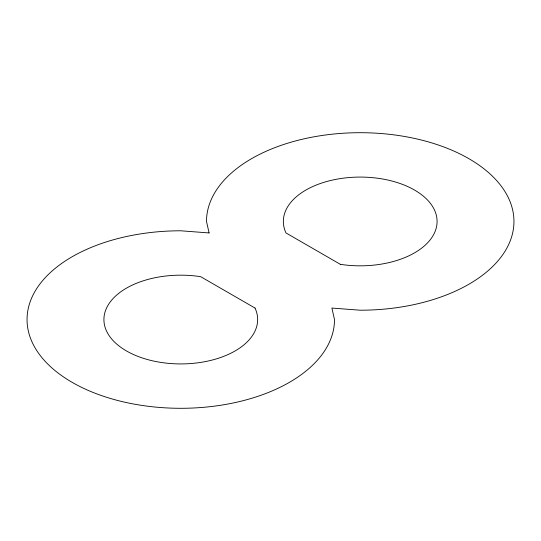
<?xml version="1.0" encoding="UTF-8"?>
<svg xmlns="http://www.w3.org/2000/svg" width="541" height="541" viewBox="0 0 541 541"><rect width="100%" height="100%" fill="white"/><g stroke="black" fill="none" stroke-linecap="round" stroke-linejoin="round"><path stroke-width="0.81" d="M209.11 232.941L180.782 230.791A153.732 88.758 0 0 0 27.05 319.548A153.732 88.758 0 0 0 180.782 408.299A153.732 88.758 0 0 0 334.507 319.548L331.89 308.059L360.218 310.209A153.732 88.758 0 0 0 513.95 221.452A153.732 88.758 0 0 0 360.218 132.701A153.732 88.758 0 0 0 206.493 221.452L209.11 232.941M340.323 264.319L285.973 232.941A76.863 44.376 0 0 1 353.523 177.245A76.863 44.376 0 0 1 436.79 225.32A76.863 44.376 0 0 1 340.323 264.319M255.027 308.059L200.677 276.681A76.863 44.376 0 0 0 104.21 315.68A76.863 44.376 0 0 0 187.477 363.755A76.863 44.376 0 0 0 255.027 308.059"/></g></svg>
